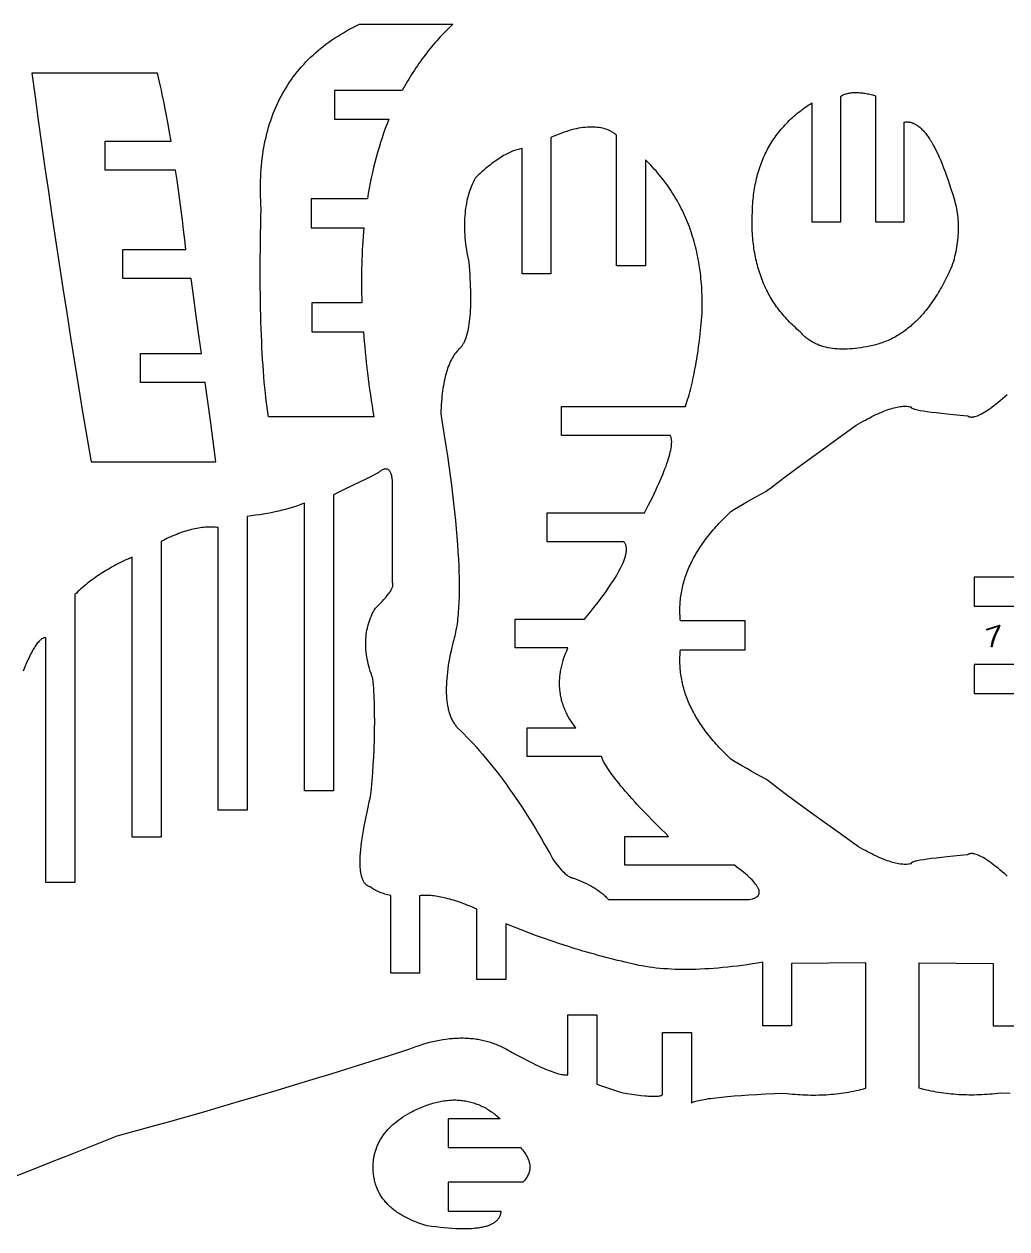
# Model space of a CAD drawing. Extents: x 0.3 to 47.7, y 0.3 to 6.
# Drawn here: x 14.65 to 18.94, y 0.29 to 5.54 of the extents above; entities that cross this region are included whole.
import ezdxf

# ---------------------------------------------------------------- set-up
doc = ezdxf.new("R2010")
doc.units = 0
doc.header["$MEASUREMENT"] = 0
doc.layers.get('0').update_dxf_attribs({"linetype": 'CONTINUOUS'})
doc.layers.add('NUMBERS', color=1, linetype='CONTINUOUS')

msp = doc.modelspace()

# ---------------------------------------------------------------- linework, layer by layer
for points in [[(16.3005, 5.255), (16.0044, 5.255), (16.0044, 5.1291), (16.2418, 5.1291), (16.2341, 5.1093), (16.2267, 5.0893), (16.2194, 5.069), (16.2125, 5.0483), (16.2057, 5.0274), (16.1992, 5.0062), (16.193, 4.9848), (16.187, 4.9631), (16.1812, 4.9411), (16.1757, 4.919), (16.1705, 4.8966), (16.1656, 4.874), (16.1609, 4.8513), (16.1566, 4.8284), (16.1525, 4.8053), (16.1487, 4.7821), (15.9035, 4.7821), (15.9035, 4.6561), (16.133, 4.6561), (16.1314, 4.637), (16.1299, 4.6177), (16.1285, 4.598), (16.1273, 4.5782), (16.1262, 4.5581), (16.1253, 4.5378), (16.1245, 4.5174), (16.1239, 4.4968), (16.1234, 4.476), (16.1231, 4.4552), (16.1229, 4.4342), (16.1229, 4.4132), (16.1231, 4.392), (16.1234, 4.3709), (16.1238, 4.3497), (16.1245, 4.3285), (15.9065, 4.3285), (15.9065, 4.2025), (16.1313, 4.2025), (16.133, 4.1805), (16.1348, 4.1583), (16.1368, 4.1359), (16.139, 4.1133), (16.1413, 4.0905), (16.1438, 4.0675), (16.1464, 4.0444), (16.1492, 4.0211), (16.1521, 3.9977), (16.1551, 3.9741), (16.1584, 3.9505), (16.1617, 3.9267), (16.1652, 3.9028), (16.1689, 3.8789), (16.1727, 3.8549), (16.1766, 3.8308), (15.7165, 3.8308), (15.7136, 3.8508), (15.7109, 3.8713), (15.7082, 3.8924), (15.7057, 3.914), (15.7033, 3.9362), (15.7011, 3.9589), (15.6989, 3.9821), (15.6969, 4.0059), (15.695, 4.0302), (15.6932, 4.0551), (15.6916, 4.0805), (15.69, 4.1064), (15.6886, 4.1329), (15.6873, 4.1599), (15.6862, 4.1875), (15.6851, 4.2156), (15.6842, 4.2442), (15.6834, 4.2734), (15.6827, 4.3031), (15.6822, 4.3334), (15.6818, 4.3642), (15.6814, 4.3955), (15.6813, 4.4274), (15.6812, 4.4598), (15.6813, 4.4927), (15.6814, 4.5262), (15.6818, 4.5603), (15.6822, 4.5948), (15.6827, 4.63), (15.6834, 4.6656), (15.6842, 4.7018), (15.6851, 4.7385), (15.684, 4.7566), (15.6831, 4.7744), (15.6825, 4.7921), (15.6821, 4.8097), (15.682, 4.827), (15.6821, 4.8442), (15.6824, 4.8612), (15.6831, 4.878), (15.6839, 4.8947), (15.685, 4.9112), (15.6864, 4.9275), (15.688, 4.9436), (15.6898, 4.9596), (15.6919, 4.9754), (15.6943, 4.991), (15.6969, 5.0065), (15.6997, 5.0217), (15.7028, 5.0368), (15.7062, 5.0518), (15.7098, 5.0665), (15.7136, 5.0811), (15.7177, 5.0955), (15.722, 5.1097), (15.7266, 5.1238), (15.7315, 5.1377), (15.7365, 5.1514), (15.7419, 5.165), (15.7475, 5.1783), (15.7533, 5.1915), (15.7594, 5.2046), (15.7657, 5.2174), (15.7723, 5.2301), (15.7791, 5.2426), (15.7862, 5.2549), (15.7935, 5.2671), (15.8011, 5.2791), (15.8089, 5.2909), (15.8169, 5.3026), (15.8253, 5.314), (15.8338, 5.3253), (15.8426, 5.3364), (15.8517, 5.3474), (15.861, 5.3582), (15.8706, 5.3688), (15.8804, 5.3792), (15.8904, 5.3895), (15.9007, 5.3996), (15.9113, 5.4095), (15.9221, 5.4192), (15.9331, 5.4288), (15.9444, 5.4382), (15.956, 5.4474), (15.9678, 5.4565), (15.9798, 5.4653), (15.9921, 5.474), (16.0046, 5.4826), (16.0174, 5.4909), (16.0305, 5.4991), (16.0437, 5.5071), (16.0573, 5.515), (16.0711, 5.5226), (16.0851, 5.5301), (16.0994, 5.5374), (16.1139, 5.5446), (16.5217, 5.5446), (16.5136, 5.5369), (16.5055, 5.529), (16.4975, 5.5211), (16.4895, 5.513), (16.4816, 5.5049), (16.4738, 5.4966), (16.4661, 5.4883), (16.4585, 5.4799), (16.4509, 5.4714), (16.4434, 5.4628), (16.436, 5.4541), (16.4287, 5.4453), (16.4214, 5.4364), (16.4142, 5.4275), (16.4072, 5.4185), (16.4002, 5.4094), (16.3932, 5.4002), (16.3864, 5.391), (16.3797, 5.3817), (16.373, 5.3723), (16.3665, 5.3628), (16.36, 5.3533), (16.3536, 5.3437), (16.3473, 5.3341), (16.3411, 5.3244), (16.335, 5.3146), (16.329, 5.3048), (16.3231, 5.295), (16.3173, 5.2851), (16.3116, 5.2751), (16.306, 5.2651)], [(14.6853, 5.3301), (14.699, 5.2278), (14.713, 5.125), (14.7273, 5.0218), (14.7419, 4.918), (14.7569, 4.8137), (14.7722, 4.709), (14.7878, 4.6037), (14.8038, 4.4979), (14.8201, 4.3917), (14.8367, 4.2849), (14.8536, 4.1777), (14.8709, 4.0699), (14.8885, 3.9617), (14.9064, 3.8529), (14.9247, 3.7437), (14.9432, 3.634), (15.487, 3.634), (15.4635, 3.8142), (15.4414, 3.9809), (15.1581, 3.9809), (15.1581, 4.1069), (15.4246, 4.1069), (15.4124, 4.1973), (15.4008, 4.2817), (15.3899, 4.3606), (15.3796, 4.4345), (15.0812, 4.4345), (15.0812, 4.5605), (15.3568, 4.5605), (15.3519, 4.6039), (15.3468, 4.6471), (15.3416, 4.6901), (15.3362, 4.7331), (15.3306, 4.7763), (15.3247, 4.8196), (15.3185, 4.8633), (15.3121, 4.9074), (15.0039, 4.9075), (15.0039, 5.0335), (15.2922, 5.0332), (15.2857, 5.0712), (15.279, 5.1086), (15.2722, 5.1456), (15.2651, 5.1823), (15.2614, 5.2007), (15.2576, 5.219), (15.2538, 5.2373), (15.2498, 5.2557), (15.2457, 5.2742), (15.2414, 5.2927), (15.2371, 5.3113), (15.2326, 5.3301)], [(18.3646, 5.2321), (18.3646, 4.6816), (18.4907, 4.6816), (18.4907, 5.1167), (18.4941, 5.1172), (18.4975, 5.1175), (18.5009, 5.1177), (18.5043, 5.1177), (18.5077, 5.1175), (18.511, 5.1172), (18.5144, 5.1167), (18.5178, 5.116), (18.5212, 5.1152), (18.5245, 5.1141), (18.5279, 5.113), (18.5312, 5.1116), (18.5346, 5.1101), (18.5379, 5.1084), (18.5413, 5.1065), (18.5446, 5.1044), (18.5479, 5.1022), (18.5513, 5.0998), (18.5546, 5.0973), (18.5579, 5.0945), (18.5613, 5.0916), (18.5646, 5.0886), (18.5679, 5.0853), (18.5712, 5.0819), (18.5745, 5.0783), (18.5778, 5.0746), (18.5811, 5.0707), (18.5844, 5.0666), (18.5877, 5.0623), (18.591, 5.0579), (18.5943, 5.0533), (18.5975, 5.0485), (18.6008, 5.0435), (18.6041, 5.0384), (18.6074, 5.0331), (18.6106, 5.0277), (18.6171, 5.0162), (18.6236, 5.0041), (18.6301, 4.9913), (18.6366, 4.9778), (18.6431, 4.9637), (18.6495, 4.9488), (18.6559, 4.9333), (18.6623, 4.9171), (18.6687, 4.9002), (18.6751, 4.8826), (18.6815, 4.8643), (18.6878, 4.8454), (18.6942, 4.8258), (18.7005, 4.8055), (18.7037, 4.7962), (18.7066, 4.7868), (18.7094, 4.7774), (18.7119, 4.768), (18.7143, 4.7586), (18.7164, 4.7491), (18.7183, 4.7395), (18.72, 4.7299), (18.7215, 4.7203), (18.7228, 4.7107), (18.7239, 4.701), (18.7248, 4.6912), (18.7254, 4.6814), (18.7259, 4.6716), (18.7261, 4.6618), (18.7261, 4.6519), (18.726, 4.6419), (18.7256, 4.6319), (18.725, 4.6219), (18.7242, 4.6119), (18.7232, 4.6018), (18.722, 4.5916), (18.7205, 4.5814), (18.7189, 4.5712), (18.717, 4.561), (18.715, 4.5507), (18.7127, 4.5403), (18.7102, 4.5299), (18.7076, 4.5195), (18.7047, 4.5091), (18.7016, 4.4986), (18.6983, 4.488), (18.694, 4.4785), (18.6898, 4.4691), (18.6855, 4.4598), (18.6811, 4.4507), (18.6767, 4.4417), (18.6723, 4.4328), (18.6678, 4.4241), (18.6633, 4.4155), (18.6587, 4.407), (18.6541, 4.3986), (18.6494, 4.3904), (18.6447, 4.3823), (18.64, 4.3743), (18.6352, 4.3665), (18.6304, 4.3588), (18.6255, 4.3512), (18.6206, 4.3438), (18.6156, 4.3364), (18.6106, 4.3292), (18.6055, 4.3222), (18.6004, 4.3152), (18.5953, 4.3084), (18.5901, 4.3018), (18.5848, 4.2952), (18.5796, 4.2888), (18.5742, 4.2825), (18.5689, 4.2764), (18.5635, 4.2703), (18.558, 4.2644), (18.5525, 4.2587), (18.547, 4.253), (18.5414, 4.2475), (18.5357, 4.2421), (18.5301, 4.2369), (18.5243, 4.2317), (18.5186, 4.2268), (18.5128, 4.2219), (18.5069, 4.2172), (18.501, 4.2125), (18.4951, 4.2081), (18.4891, 4.2037), (18.483, 4.1995), (18.477, 4.1954), (18.4709, 4.1915), (18.4647, 4.1876), (18.4585, 4.1839), (18.4522, 4.1804), (18.4459, 4.1769), (18.4396, 4.1736), (18.4332, 4.1704), (18.4268, 4.1674), (18.4203, 4.1644), (18.4138, 4.1616), (18.4072, 4.159), (18.4006, 4.1564), (18.394, 4.154), (18.3873, 4.1518), (18.3805, 4.1496), (18.3737, 4.1476), (18.3669, 4.1457), (18.36, 4.1439), (18.3531, 4.1423), (18.3462, 4.1408), (18.3392, 4.1394), (18.3261, 4.1368), (18.3133, 4.1344), (18.3007, 4.1323), (18.2883, 4.1305), (18.2761, 4.129), (18.2642, 4.1278), (18.2526, 4.127), (18.2411, 4.1264), (18.2299, 4.1261), (18.2189, 4.1261), (18.2082, 4.1264), (18.1976, 4.127), (18.1874, 4.1279), (18.1773, 4.1291), (18.1675, 4.1307), (18.1579, 4.1325), (18.1485, 4.1346), (18.1394, 4.137), (18.1305, 4.1397), (18.1218, 4.1427), (18.1176, 4.1443), (18.1134, 4.146), (18.1092, 4.1478), (18.1052, 4.1496), (18.1012, 4.1515), (18.0972, 4.1535), (18.0933, 4.1556), (18.0895, 4.1577), (18.0857, 4.16), (18.0819, 4.1622), (18.0783, 4.1646), (18.0747, 4.1671), (18.0711, 4.1696), (18.0676, 4.1722), (18.0642, 4.1748), (18.0608, 4.1776), (18.0575, 4.1804), (18.0542, 4.1833), (18.051, 4.1862), (18.0479, 4.1893), (18.0448, 4.1924), (18.0417, 4.1956), (18.0388, 4.1988), (18.0358, 4.2022), (18.0289, 4.208), (18.0221, 4.214), (18.0154, 4.22), (18.0088, 4.2261), (18.0024, 4.2322), (17.996, 4.2384), (17.9898, 4.2447), (17.9837, 4.2511), (17.9777, 4.2575), (17.9718, 4.264), (17.966, 4.2706), (17.9604, 4.2773), (17.9548, 4.284), (17.9494, 4.2908), (17.9441, 4.2976), (17.9389, 4.3046), (17.9339, 4.3116), (17.9289, 4.3187), (17.9241, 4.3258), (17.9194, 4.333), (17.9148, 4.3403), (17.9103, 4.3477), (17.906, 4.3551), (17.9017, 4.3626), (17.8976, 4.3702), (17.8936, 4.3779), (17.8897, 4.3856), (17.8859, 4.3934), (17.8823, 4.4013), (17.8787, 4.4092), (17.8753, 4.4172), (17.872, 4.4253), (17.8688, 4.4334), (17.8657, 4.4416), (17.8628, 4.4499), (17.8599, 4.4583), (17.8572, 4.4667), (17.8546, 4.4753), (17.8521, 4.4838), (17.8497, 4.4925), (17.8475, 4.5012), (17.8453, 4.51), (17.8433, 4.5189), (17.8414, 4.5278), (17.8396, 4.5368), (17.838, 4.5459), (17.8364, 4.555), (17.835, 4.5643), (17.8337, 4.5736), (17.8325, 4.5829), (17.8314, 4.5924), (17.8304, 4.6019), (17.8296, 4.6115), (17.8288, 4.6211), (17.8282, 4.6308), (17.8277, 4.6406), (17.8273, 4.6505), (17.8271, 4.6604), (17.8269, 4.6704), (17.8269, 4.6805), (17.827, 4.6907), (17.8272, 4.7009), (17.8275, 4.7112), (17.8279, 4.7216), (17.8282, 4.7315), (17.8285, 4.7414), (17.829, 4.7512), (17.8297, 4.7609), (17.8304, 4.7706), (17.8313, 4.7801), (17.8322, 4.7896), (17.8333, 4.799), (17.8346, 4.8084), (17.8359, 4.8176), (17.8374, 4.8268), (17.839, 4.8359), (17.8407, 4.8449), (17.8425, 4.8538), (17.8444, 4.8627), (17.8465, 4.8715), (17.8487, 4.8802), (17.851, 4.8888), (17.8534, 4.8973), (17.856, 4.9058), (17.8586, 4.9142), (17.8614, 4.9225), (17.8644, 4.9307), (17.8674, 4.9389), (17.8705, 4.947), (17.8738, 4.955), (17.8772, 4.9629), (17.8807, 4.9707), (17.8843, 4.9785), (17.8881, 4.9862), (17.892, 4.9938), (17.896, 5.0013), (17.9001, 5.0087), (17.9043, 5.0161), (17.9087, 5.0234), (17.9132, 5.0306), (17.9178, 5.0377), (17.9225, 5.0448), (17.9273, 5.0518), (17.9323, 5.0587), (17.9374, 5.0655), (17.9426, 5.0722), (17.9479, 5.0789), (17.9533, 5.0855), (17.9589, 5.092), (17.9646, 5.0984), (17.9704, 5.1047), (17.9763, 5.111), (17.9824, 5.1172), (17.9885, 5.1233), (17.9948, 5.1293), (18.0012, 5.1353), (18.0078, 5.1412), (18.0144, 5.147), (18.0212, 5.1527), (18.0281, 5.1583), (18.0351, 5.1639), (18.0422, 5.1694), (18.0495, 5.1748), (18.0569, 5.1801), (18.0643, 5.1853), (18.072, 5.1905), (18.0797, 5.1956), (18.0876, 5.2006), (18.0876, 4.6816), (18.2137, 4.6816), (18.2137, 5.2303), (18.217, 5.2322), (18.2205, 5.2339), (18.2241, 5.2355), (18.2277, 5.237), (18.2315, 5.2384), (18.2353, 5.2397), (18.2392, 5.2409), (18.2432, 5.2419), (18.2472, 5.2428), (18.2514, 5.2436), (18.2557, 5.2443), (18.26, 5.2449), (18.2644, 5.2454), (18.2689, 5.2457), (18.2735, 5.2459), (18.2782, 5.246), (18.2829, 5.246), (18.2878, 5.2459), (18.2927, 5.2457), (18.2977, 5.2453), (18.3028, 5.2449), (18.308, 5.2443), (18.3133, 5.2436), (18.3187, 5.2428), (18.3241, 5.2418), (18.3296, 5.2408), (18.3353, 5.2396), (18.341, 5.2383), (18.3468, 5.2369), (18.3526, 5.2354)], [(17.2003, 1.7245), (17.8146, 1.7245), (17.8213, 1.7259), (17.8275, 1.7274), (17.8304, 1.7283), (17.8331, 1.7292), (17.8357, 1.7302), (17.8382, 1.7312), (17.8405, 1.7323), (17.8427, 1.7334), (17.8447, 1.7346), (17.8466, 1.7358), (17.8483, 1.7371), (17.8499, 1.7385), (17.8514, 1.7399), (17.8527, 1.7413), (17.8539, 1.7428), (17.855, 1.7444), (17.8559, 1.746), (17.8566, 1.7477), (17.8572, 1.7494), (17.8577, 1.7512), (17.8581, 1.753), (17.8582, 1.7549), (17.8583, 1.7568), (17.8582, 1.7588), (17.858, 1.7609), (17.8576, 1.763), (17.8571, 1.7651), (17.8564, 1.7673), (17.8556, 1.7696), (17.8547, 1.7719), (17.8536, 1.7743), (17.8524, 1.7767), (17.851, 1.7792), (17.8495, 1.7817), (17.8461, 1.7869), (17.8421, 1.7924), (17.8375, 1.798), (17.8324, 1.8039), (17.8267, 1.81), (17.8205, 1.8163), (17.8136, 1.8228), (17.8062, 1.8295), (17.7983, 1.8365), (17.7897, 1.8436), (17.7807, 1.851), (17.771, 1.8586), (17.7608, 1.8664), (17.75, 1.8744), (17.2714, 1.8744), (17.2714, 2.0004), (17.4624, 2.0004), (17.4469, 2.0154), (17.4318, 2.0302), (17.4171, 2.0448), (17.4029, 2.059), (17.389, 2.073), (17.3756, 2.0867), (17.3626, 2.1002), (17.3499, 2.1134), (17.3377, 2.1263), (17.3259, 2.1389), (17.3145, 2.1513), (17.3035, 2.1634), (17.2929, 2.1752), (17.2828, 2.1868), (17.273, 2.198), (17.2637, 2.209), (17.2547, 2.2198), (17.2462, 2.2303), (17.238, 2.2405), (17.2303, 2.2504), (17.223, 2.2601), (17.2161, 2.2694), (17.2096, 2.2786), (17.2035, 2.2874), (17.1978, 2.296), (17.1926, 2.3043), (17.1877, 2.3123), (17.1832, 2.3201), (17.1792, 2.3276), (17.1756, 2.3348), (17.1723, 2.3418), (17.1695, 2.3485), (16.8461, 2.3485), (16.8461, 2.4744), (17.058, 2.4744), (17.0542, 2.4792), (17.0505, 2.484), (17.047, 2.4889), (17.0435, 2.4937), (17.0402, 2.4986), (17.0369, 2.5034), (17.0338, 2.5084), (17.0307, 2.5133), (17.0278, 2.5182), (17.0249, 2.5232), (17.0222, 2.5282), (17.0196, 2.5332), (17.017, 2.5382), (17.0146, 2.5433), (17.0123, 2.5484), (17.01, 2.5535), (17.0079, 2.5586), (17.0059, 2.5637), (17.004, 2.5689), (17.0021, 2.574), (17.0004, 2.5792), (16.9988, 2.5845), (16.9973, 2.5897), (16.9959, 2.595), (16.9946, 2.6002), (16.9933, 2.6055), (16.9922, 2.6109), (16.9912, 2.6162), (16.9903, 2.6216), (16.9895, 2.627), (16.9888, 2.6324), (16.9882, 2.6378), (16.9877, 2.6433), (16.9874, 2.6487), (16.9871, 2.6542), (16.9869, 2.6597), (16.9868, 2.6653), (16.9868, 2.6708), (16.9869, 2.6764), (16.9872, 2.682), (16.9875, 2.6876), (16.9879, 2.6932), (16.9884, 2.6989), (16.9891, 2.7046), (16.9898, 2.7103), (16.9906, 2.716), (16.9916, 2.7217), (16.9926, 2.7275), (16.9937, 2.7333), (16.995, 2.7391), (16.9963, 2.7449), (16.9978, 2.7508), (16.9993, 2.7566), (17.001, 2.7625), (17.0027, 2.7684), (17.0046, 2.7744), (17.0086, 2.7863), (17.013, 2.7983), (17.0179, 2.8104), (17.0231, 2.8226), (16.7938, 2.8226), (16.7938, 2.9485), (17.0963, 2.9485), (17.1103, 2.9656), (17.1237, 2.9822), (17.1366, 2.9985), (17.1489, 3.0143), (17.1607, 3.0297), (17.1719, 3.0446), (17.1825, 3.0592), (17.1926, 3.0733), (17.2021, 3.087), (17.2111, 3.1003), (17.2195, 3.1131), (17.2274, 3.1256), (17.2347, 3.1376), (17.2414, 3.1492), (17.2476, 3.1604), (17.2532, 3.1711), (17.2583, 3.1815), (17.2628, 3.1914), (17.2667, 3.2009), (17.2685, 3.2055), (17.2701, 3.21), (17.2716, 3.2144), (17.2729, 3.2186), (17.2741, 3.2228), (17.2752, 3.2269), (17.2761, 3.2308), (17.2769, 3.2347), (17.2775, 3.2385), (17.278, 3.2421), (17.2784, 3.2456), (17.2786, 3.2491), (17.2787, 3.2524), (17.2787, 3.2556), (17.2785, 3.2588), (17.2781, 3.2618), (17.2777, 3.2647), (17.2771, 3.2675), (17.2763, 3.2702), (17.2754, 3.2728), (17.2744, 3.2753), (17.2732, 3.2777), (17.2719, 3.28), (17.2705, 3.2821), (17.2689, 3.2842), (17.2671, 3.2862), (16.9333, 3.2862), (16.9333, 3.4121), (17.3578, 3.4121), (17.3668, 3.4296), (17.3754, 3.4467), (17.3836, 3.4633), (17.3916, 3.4794), (17.3991, 3.4951), (17.4063, 3.5104), (17.4132, 3.5252), (17.4197, 3.5395), (17.4258, 3.5534), (17.4316, 3.5669), (17.437, 3.5799), (17.4421, 3.5925), (17.4468, 3.6046), (17.4512, 3.6162), (17.4552, 3.6275), (17.4589, 3.6382), (17.4622, 3.6486), (17.4652, 3.6585), (17.4678, 3.6679), (17.47, 3.6769), (17.4719, 3.6854), (17.4734, 3.6935), (17.4746, 3.7011), (17.4754, 3.7083), (17.4759, 3.7151), (17.476, 3.7214), (17.476, 3.7244), (17.4758, 3.7272), (17.4756, 3.73), (17.4752, 3.7326), (17.4748, 3.7352), (17.4743, 3.7376), (17.4737, 3.7399), (17.473, 3.7421), (17.4722, 3.7442), (17.4714, 3.7462), (17.4704, 3.748), (17.4693, 3.7498), (16.996, 3.7498), (16.996, 3.8758), (17.536, 3.8758), (17.5393, 3.8857), (17.5425, 3.8959), (17.5457, 3.9062), (17.5488, 3.9167), (17.5519, 3.9273), (17.5548, 3.9382), (17.5577, 3.9492), (17.5606, 3.9604), (17.5634, 3.9718), (17.5661, 3.9834), (17.5687, 3.9951), (17.5713, 4.0071), (17.5738, 4.0192), (17.5762, 4.0314), (17.5786, 4.0439), (17.5809, 4.0566), (17.5832, 4.0694), (17.5853, 4.0824), (17.5874, 4.0955), (17.5895, 4.1089), (17.5915, 4.1224), (17.5934, 4.1362), (17.597, 4.1641), (17.6003, 4.1928), (17.6034, 4.2222), (17.6062, 4.2523), (17.6088, 4.2831), (17.6091, 4.2962), (17.6093, 4.3091), (17.6093, 4.322), (17.6093, 4.3348), (17.609, 4.3475), (17.6087, 4.3601), (17.6082, 4.3726), (17.6076, 4.3851), (17.6069, 4.3975), (17.606, 4.4098), (17.605, 4.422), (17.6038, 4.4341), (17.6025, 4.4462), (17.6011, 4.4581), (17.5996, 4.47), (17.5979, 4.4818), (17.5961, 4.4935), (17.5942, 4.5052), (17.5921, 4.5167), (17.5899, 4.5282), (17.5875, 4.5396), (17.5851, 4.5509), (17.5825, 4.5622), (17.5797, 4.5733), (17.5768, 4.5844), (17.5738, 4.5954), (17.5707, 4.6063), (17.5674, 4.6171), (17.564, 4.6279), (17.5605, 4.6385), (17.5568, 4.6491), (17.553, 4.6596), (17.5491, 4.67), (17.545, 4.6803), (17.5408, 4.6906), (17.5365, 4.7008), (17.532, 4.7109), (17.5274, 4.7209), (17.5227, 4.7308), (17.5178, 4.7406), (17.5128, 4.7504), (17.5077, 4.7601), (17.5024, 4.7697), (17.497, 4.7792), (17.4915, 4.7886), (17.4859, 4.798), (17.4801, 4.8073), (17.4741, 4.8165), (17.4681, 4.8256), (17.4619, 4.8346), (17.4556, 4.8435), (17.4491, 4.8524), (17.4425, 4.8612), (17.4358, 4.8699), (17.4289, 4.8785), (17.422, 4.8871), (17.4148, 4.8955), (17.4076, 4.9039), (17.4002, 4.9122), (17.3927, 4.9204), (17.385, 4.9285), (17.3772, 4.9366), (17.3693, 4.9445), (17.3613, 4.9524), (17.3613, 4.4896), (17.2353, 4.4896), (17.2353, 5.0605), (17.2323, 5.0628), (17.2294, 5.065), (17.2263, 5.0672), (17.2233, 5.0692), (17.2201, 5.0712), (17.217, 5.0731), (17.2137, 5.075), (17.2104, 5.0767), (17.2071, 5.0784), (17.2038, 5.08), (17.2003, 5.0815), (17.1969, 5.0829), (17.1898, 5.0856), (17.1825, 5.0879), (17.175, 5.09), (17.1674, 5.0917), (17.1595, 5.0931), (17.1514, 5.0941), (17.1432, 5.0949), (17.1347, 5.0954), (17.1261, 5.0955), (17.1172, 5.0953), (17.1082, 5.0949), (17.099, 5.0941), (17.0895, 5.0929), (17.0799, 5.0915), (17.0701, 5.0898), (17.0601, 5.0877), (17.0499, 5.0854), (17.0395, 5.0827), (17.0289, 5.0797), (17.0181, 5.0764), (17.0071, 5.0728), (16.9959, 5.0689), (16.9846, 5.0646), (16.973, 5.0601), (16.9612, 5.0552), (16.9493, 5.05), (16.9493, 4.4546), (16.8233, 4.4546), (16.8233, 5.0012), (16.818, 5.0004), (16.8127, 4.9993), (16.8072, 4.998), (16.8018, 4.9965), (16.7962, 4.9949), (16.7906, 4.993), (16.7849, 4.9909), (16.7791, 4.9886), (16.7732, 4.9861), (16.7673, 4.9834), (16.7613, 4.9805), (16.7552, 4.9774), (16.7491, 4.974), (16.7429, 4.9705), (16.7366, 4.9668), (16.7303, 4.9629), (16.7238, 4.9587), (16.7173, 4.9544), (16.7107, 4.9499), (16.7041, 4.9451), (16.6974, 4.9402), (16.6906, 4.935), (16.6837, 4.9297), (16.6768, 4.9241), (16.6698, 4.9183), (16.6627, 4.9124), (16.6555, 4.9062), (16.6483, 4.8998), (16.641, 4.8932), (16.6336, 4.8864), (16.6262, 4.8794), (16.6187, 4.8722), (16.614, 4.8631), (16.6096, 4.8539), (16.6054, 4.8444), (16.6015, 4.8349), (16.5978, 4.8252), (16.5943, 4.8153), (16.5911, 4.8053), (16.5882, 4.7951), (16.5855, 4.7848), (16.583, 4.7743), (16.5808, 4.7637), (16.5788, 4.753), (16.5771, 4.742), (16.5756, 4.731), (16.5744, 4.7198), (16.5734, 4.7084), (16.5726, 4.6969), (16.5721, 4.6852), (16.5719, 4.6734), (16.5718, 4.6615), (16.5721, 4.6493), (16.5725, 4.6371), (16.5733, 4.6247), (16.5742, 4.6121), (16.5754, 4.5994), (16.5769, 4.5865), (16.5786, 4.5735), (16.5806, 4.5604), (16.5827, 4.5471), (16.5852, 4.5336), (16.5879, 4.52), (16.5908, 4.5062), (16.5923, 4.4873), (16.5937, 4.4688), (16.5949, 4.4508), (16.5959, 4.4332), (16.5968, 4.4162), (16.5974, 4.3995), (16.5979, 4.3834), (16.5982, 4.3677), (16.5983, 4.3524), (16.5983, 4.3377), (16.5981, 4.3233), (16.5977, 4.3095), (16.5971, 4.2961), (16.5963, 4.2832), (16.5954, 4.2707), (16.5943, 4.2587), (16.593, 4.2472), (16.5915, 4.2361), (16.5899, 4.2255), (16.5881, 4.2154), (16.5861, 4.2057), (16.5839, 4.1965), (16.5816, 4.1877), (16.579, 4.1794), (16.5763, 4.1716), (16.5734, 4.1642), (16.5704, 4.1573), (16.5688, 4.154), (16.5671, 4.1509), (16.5655, 4.1478), (16.5637, 4.1449), (16.562, 4.1421), (16.5601, 4.1394), (16.5583, 4.1368), (16.5564, 4.1343), (16.5544, 4.132), (16.5524, 4.1298), (16.5477, 4.1255), (16.5431, 4.1209), (16.5387, 4.116), (16.5344, 4.1108), (16.5302, 4.1053), (16.5261, 4.0995), (16.5222, 4.0934), (16.5185, 4.0871), (16.5148, 4.0804), (16.5113, 4.0734), (16.508, 4.0661), (16.5047, 4.0585), (16.5016, 4.0506), (16.4987, 4.0424), (16.4959, 4.034), (16.4932, 4.0252), (16.4906, 4.0161), (16.4882, 4.0067), (16.4859, 3.997), (16.4838, 3.9871), (16.4818, 3.9768), (16.4799, 3.9662), (16.4782, 3.9553), (16.4766, 3.9441), (16.4752, 3.9327), (16.4738, 3.9209), (16.4727, 3.9088), (16.4716, 3.8964), (16.4707, 3.8837), (16.4699, 3.8708), (16.4693, 3.8575), (16.4688, 3.8439), (16.4765, 3.7964), (16.4839, 3.7499), (16.4909, 3.7045), (16.4974, 3.6601), (16.5036, 3.6168), (16.5094, 3.5745), (16.5148, 3.5333), (16.5198, 3.4931), (16.5244, 3.454), (16.5286, 3.4159), (16.5324, 3.3789), (16.5358, 3.3429), (16.5388, 3.308), (16.5414, 3.2741), (16.5436, 3.2413), (16.5455, 3.2095), (16.5469, 3.1787), (16.5479, 3.149), (16.5483, 3.1346), (16.5486, 3.1204), (16.5488, 3.1065), (16.5488, 3.0928), (16.5488, 3.0794), (16.5487, 3.0663), (16.5485, 3.0534), (16.5482, 3.0408), (16.5477, 3.0284), (16.5472, 3.0163), (16.5466, 3.0045), (16.5459, 2.9929), (16.5451, 2.9816), (16.5442, 2.9706), (16.5432, 2.9598), (16.5421, 2.9493), (16.5409, 2.939), (16.5396, 2.929), (16.5381, 2.9193), (16.5366, 2.9098), (16.535, 2.9006), (16.5333, 2.8917), (16.5315, 2.883), (16.5296, 2.8745), (16.5276, 2.8664), (16.5256, 2.8585), (16.5234, 2.8508), (16.5211, 2.8435), (16.5171, 2.8264), (16.5134, 2.8098), (16.51, 2.7934), (16.5069, 2.7775), (16.5041, 2.7618), (16.5016, 2.7466), (16.4994, 2.7317), (16.4975, 2.7171), (16.4959, 2.7029), (16.4946, 2.6891), (16.4937, 2.6756), (16.493, 2.6624), (16.4926, 2.6496), (16.4925, 2.6372), (16.4927, 2.6251), (16.4932, 2.6134), (16.494, 2.602), (16.4951, 2.591), (16.4965, 2.5804), (16.4982, 2.5701), (16.4991, 2.565), (16.5002, 2.5601), (16.5013, 2.5553), (16.5025, 2.5505), (16.5038, 2.5458), (16.5051, 2.5413), (16.5065, 2.5368), (16.508, 2.5324), (16.5096, 2.528), (16.5112, 2.5238), (16.5129, 2.5197), (16.5147, 2.5156), (16.5166, 2.5117), (16.5185, 2.5078), (16.5205, 2.504), (16.5226, 2.5003), (16.5248, 2.4967), (16.527, 2.4932), (16.5293, 2.4898), (16.5317, 2.4864), (16.5341, 2.4832), (16.5367, 2.48), (16.5393, 2.477), (16.542, 2.474), (16.5556, 2.4608), (16.5691, 2.4473), (16.5826, 2.4335), (16.5961, 2.4194), (16.6095, 2.405), (16.6229, 2.3903), (16.6362, 2.3752), (16.6495, 2.3599), (16.6628, 2.3443), (16.676, 2.3284), (16.6892, 2.3122), (16.7024, 2.2956), (16.7155, 2.2788), (16.7286, 2.2617), (16.7416, 2.2442), (16.7547, 2.2265), (16.7676, 2.2084), (16.7806, 2.1901), (16.7935, 2.1714), (16.8063, 2.1525), (16.8191, 2.1332), (16.8319, 2.1136), (16.8447, 2.0938), (16.8574, 2.0736), (16.87, 2.0531), (16.8827, 2.0323), (16.8953, 2.0113), (16.9078, 1.9899), (16.9203, 1.9682), (16.9328, 1.9462), (16.9453, 1.9239), (16.9577, 1.9013), (16.964, 1.8923), (16.9703, 1.8838), (16.9764, 1.8758), (16.9823, 1.8683), (16.9881, 1.8613), (16.9938, 1.8549), (16.9994, 1.849), (17.0048, 1.8436), (17.0101, 1.8387), (17.0152, 1.8344), (17.0202, 1.8305), (17.0251, 1.8272), (17.0275, 1.8257), (17.0298, 1.8244), (17.0321, 1.8232), (17.0344, 1.8221), (17.0367, 1.8212), (17.0389, 1.8204), (17.041, 1.8197), (17.0432, 1.8191), (17.0563, 1.8145), (17.0689, 1.8096), (17.0811, 1.8046), (17.0929, 1.7995), (17.1043, 1.7941), (17.1152, 1.7887), (17.1256, 1.783), (17.1307, 1.7801), (17.1357, 1.7772), (17.1405, 1.7742), (17.1453, 1.7712), (17.1499, 1.7681), (17.1544, 1.765), (17.1589, 1.7619), (17.1632, 1.7587), (17.1674, 1.7554), (17.1715, 1.7522), (17.1754, 1.7489), (17.1793, 1.7455), (17.1831, 1.7421), (17.1867, 1.7387), (17.1903, 1.7352), (17.1937, 1.7317), (17.197, 1.7281)], [(16.7312, 0.3653), (16.7309, 0.3619), (16.7304, 0.3585), (16.7298, 0.3553), (16.7291, 0.3521), (16.7282, 0.349), (16.7272, 0.346), (16.726, 0.343), (16.7246, 0.3401), (16.7231, 0.3373), (16.7215, 0.3346), (16.7197, 0.332), (16.7177, 0.3294), (16.7156, 0.3269), (16.7134, 0.3245), (16.711, 0.3222), (16.7085, 0.3199), (16.7058, 0.3177), (16.7029, 0.3156), (16.6999, 0.3136), (16.6968, 0.3116), (16.6935, 0.3097), (16.69, 0.3079), (16.6864, 0.3062), (16.6827, 0.3045), (16.6788, 0.303), (16.6747, 0.3015), (16.6705, 0.3), (16.6662, 0.2987), (16.6617, 0.2974), (16.657, 0.2962), (16.6522, 0.2951), (16.6473, 0.2941), (16.6422, 0.2931), (16.6369, 0.2922), (16.6315, 0.2914), (16.626, 0.2907), (16.6203, 0.29), (16.6144, 0.2894), (16.6022, 0.2885), (16.5895, 0.2879), (16.5761, 0.2875), (16.5622, 0.2875), (16.5476, 0.2878), (16.5324, 0.2884), (16.5167, 0.2893), (16.5003, 0.2905), (16.4834, 0.292), (16.4658, 0.2938), (16.4476, 0.2959), (16.4289, 0.2983), (16.4095, 0.301), (16.3954, 0.3052), (16.3818, 0.3097), (16.3686, 0.3143), (16.3622, 0.3167), (16.3559, 0.3192), (16.3497, 0.3217), (16.3436, 0.3243), (16.3376, 0.3269), (16.3317, 0.3296), (16.3259, 0.3324), (16.3202, 0.3352), (16.3146, 0.338), (16.3092, 0.341), (16.3038, 0.3439), (16.2986, 0.347), (16.2934, 0.3501), (16.2884, 0.3532), (16.2835, 0.3564), (16.2787, 0.3596), (16.274, 0.363), (16.2694, 0.3663), (16.2649, 0.3697), (16.2605, 0.3732), (16.2562, 0.3768), (16.252, 0.3804), (16.248, 0.384), (16.244, 0.3877), (16.2402, 0.3915), (16.2364, 0.3953), (16.2328, 0.3992), (16.2292, 0.4031), (16.2258, 0.4071), (16.2225, 0.4111), (16.2193, 0.4152), (16.2162, 0.4194), (16.2132, 0.4236), (16.2103, 0.4278), (16.2076, 0.4322), (16.2049, 0.4365), (16.2024, 0.441), (16.1999, 0.4455), (16.1976, 0.45), (16.1953, 0.4546), (16.1932, 0.4593), (16.1912, 0.464), (16.1893, 0.4688), (16.1875, 0.4736), (16.1858, 0.4785), (16.1842, 0.4834), (16.1827, 0.4884), (16.1813, 0.4935), (16.18, 0.4986), (16.1789, 0.5038), (16.1778, 0.509), (16.1769, 0.5143), (16.176, 0.5196), (16.1753, 0.525), (16.1747, 0.5304), (16.1742, 0.5359), (16.1738, 0.5415), (16.1735, 0.5471), (16.1733, 0.557), (16.1735, 0.5668), (16.1741, 0.5765), (16.1745, 0.5812), (16.175, 0.586), (16.1756, 0.5907), (16.1763, 0.5954), (16.177, 0.6), (16.1779, 0.6047), (16.1788, 0.6092), (16.1799, 0.6138), (16.181, 0.6183), (16.1822, 0.6228), (16.1835, 0.6273), (16.1849, 0.6317), (16.1864, 0.6361), (16.1879, 0.6404), (16.1896, 0.6448), (16.1913, 0.6491), (16.1932, 0.6533), (16.1951, 0.6576), (16.1971, 0.6617), (16.1992, 0.6659), (16.2014, 0.67), (16.2037, 0.6741), (16.206, 0.6782), (16.2085, 0.6822), (16.211, 0.6862), (16.2137, 0.6902), (16.2164, 0.6942), (16.2192, 0.6981), (16.2251, 0.7058), (16.2313, 0.7134), (16.2379, 0.7208), (16.2449, 0.7281), (16.2522, 0.7353), (16.2599, 0.7424), (16.2679, 0.7493), (16.2763, 0.7561), (16.285, 0.7628), (16.2941, 0.7694), (16.3035, 0.7758), (16.3133, 0.7821), (16.3234, 0.7882), (16.3339, 0.7943), (16.3448, 0.8002), (16.3518, 0.8037), (16.3588, 0.807), (16.3657, 0.8103), (16.3726, 0.8134), (16.3795, 0.8164), (16.3863, 0.8192), (16.3932, 0.8219), (16.3999, 0.8245), (16.4067, 0.827), (16.4134, 0.8294), (16.4201, 0.8316), (16.4267, 0.8337), (16.4333, 0.8357), (16.4399, 0.8375), (16.4465, 0.8392), (16.453, 0.8408), (16.4595, 0.8423), (16.4659, 0.8436), (16.4723, 0.8448), (16.4787, 0.8459), (16.4851, 0.8469), (16.4914, 0.8477), (16.4977, 0.8484), (16.504, 0.849), (16.5102, 0.8494), (16.5164, 0.8498), (16.5225, 0.85), (16.5287, 0.85), (16.5348, 0.85), (16.5408, 0.8498), (16.5469, 0.8495), (16.5529, 0.849), (16.5588, 0.8485), (16.5648, 0.8478), (16.5707, 0.847), (16.5765, 0.846), (16.5824, 0.8449), (16.5882, 0.8437), (16.5939, 0.8424), (16.5997, 0.841), (16.6054, 0.8394), (16.6111, 0.8377), (16.6167, 0.8359), (16.6223, 0.8339), (16.6279, 0.8318), (16.6334, 0.8296), (16.6389, 0.8273), (16.6444, 0.8248), (16.6499, 0.8222), (16.6553, 0.8195), (16.6607, 0.8166), (16.666, 0.8137), (16.6713, 0.8106), (16.6766, 0.8073), (16.6819, 0.804), (16.6871, 0.8005), (16.6923, 0.7969), (16.6974, 0.7932), (16.7026, 0.7893), (16.7076, 0.7853), (16.7127, 0.7812), (16.7177, 0.777), (16.7227, 0.7726), (16.7277, 0.7681), (16.501, 0.7681), (16.501, 0.6421), (16.8169, 0.6421), (16.8214, 0.6369), (16.8257, 0.6318), (16.8297, 0.6267), (16.8335, 0.6216), (16.8369, 0.6165), (16.8401, 0.6115), (16.843, 0.6065), (16.8457, 0.6015), (16.8481, 0.5966), (16.8502, 0.5916), (16.852, 0.5868), (16.8536, 0.5819), (16.8548, 0.5771), (16.8559, 0.5723), (16.8566, 0.5675), (16.8571, 0.5628), (16.8572, 0.5581), (16.8572, 0.5534), (16.8568, 0.5488), (16.8562, 0.5442), (16.8553, 0.5396), (16.8541, 0.5351), (16.8527, 0.5306), (16.8509, 0.5261), (16.8489, 0.5216), (16.8467, 0.5172), (16.8441, 0.5128), (16.8413, 0.5084), (16.8382, 0.5041), (16.8349, 0.4998), (16.8312, 0.4955), (16.8273, 0.4913), (16.501, 0.4913), (16.501, 0.3653)]]:
    msp.add_lwpolyline(points, close=True)
for points in [[(18.939, 1.827), (18.9287, 1.8361), (18.9188, 1.8448), (18.9091, 1.8531), (18.8997, 1.8609), (18.8907, 1.8683), (18.8819, 1.8752), (18.8733, 1.8817), (18.8651, 1.8877), (18.8572, 1.8933), (18.8495, 1.8985), (18.8421, 1.9031), (18.835, 1.9074), (18.8282, 1.9111), (18.8217, 1.9145), (18.8155, 1.9173), (18.8096, 1.9198), (18.8039, 1.9218), (18.7985, 1.9233), (18.7959, 1.9239), (18.7934, 1.9244), (18.791, 1.9247), (18.7886, 1.925), (18.7863, 1.9252), (18.7841, 1.9252), (18.782, 1.9251), (18.7799, 1.9249), (18.7779, 1.9246), (18.776, 1.9242), (18.7741, 1.9237), (18.7723, 1.923), (18.7706, 1.9223), (18.7689, 1.9214), (18.7674, 1.9205), (18.7658, 1.9194), (18.7343, 1.9166), (18.7048, 1.9138), (18.6776, 1.9111), (18.6525, 1.9085), (18.6297, 1.9059), (18.609, 1.9034), (18.5905, 1.9009), (18.5741, 1.8985), (18.56, 1.8961), (18.548, 1.8938), (18.5428, 1.8926), (18.5382, 1.8915), (18.5341, 1.8904), (18.5305, 1.8893), (18.5276, 1.8882), (18.5251, 1.8871), (18.5232, 1.8861), (18.5218, 1.8851), (18.5214, 1.8845), (18.521, 1.884), (18.5208, 1.8835), (18.5207, 1.883), (18.5208, 1.8825), (18.521, 1.882), (18.5214, 1.8815), (18.5218, 1.881), (18.5171, 1.8799), (18.5121, 1.8791), (18.507, 1.8785), (18.5017, 1.8781), (18.4962, 1.8779), (18.4905, 1.878), (18.4847, 1.8783), (18.4787, 1.8788), (18.4725, 1.8796), (18.4661, 1.8806), (18.4596, 1.8818), (18.4529, 1.8833), (18.446, 1.885), (18.4389, 1.8869), (18.4317, 1.8891), (18.4242, 1.8915), (18.4166, 1.8941), (18.4088, 1.897), (18.4009, 1.9), (18.3927, 1.9034), (18.3844, 1.9069), (18.3759, 1.9107), (18.3673, 1.9147), (18.3584, 1.9189), (18.3494, 1.9234), (18.3402, 1.9281), (18.3308, 1.933), (18.3213, 1.9382), (18.3116, 1.9436), (18.3017, 1.9492), (18.2916, 1.9551), (18.2813, 1.9612), (18.2023, 2.018), (18.1319, 2.0688), (18.0699, 2.1138), (18.0164, 2.153), (17.9714, 2.1862), (17.9521, 2.2006), (17.9349, 2.2135), (17.9198, 2.225), (17.9069, 2.235), (17.8961, 2.2435), (17.8874, 2.2506), (17.8652, 2.2622), (17.8438, 2.2737), (17.8234, 2.2849), (17.8037, 2.2959), (17.785, 2.3067), (17.7671, 2.3172), (17.7502, 2.3276), (17.734, 2.3377), (17.7264, 2.3449), (17.7189, 2.352), (17.7116, 2.3592), (17.7044, 2.3664), (17.6973, 2.3736), (17.6903, 2.3808), (17.6835, 2.388), (17.6768, 2.3952), (17.6703, 2.4024), (17.6639, 2.4097), (17.6576, 2.4169), (17.6514, 2.4242), (17.6454, 2.4315), (17.6395, 2.4387), (17.6338, 2.446), (17.6281, 2.4533), (17.6227, 2.4606), (17.6173, 2.4679), (17.6121, 2.4753), (17.607, 2.4826), (17.602, 2.4899), (17.5972, 2.4973), (17.5925, 2.5046), (17.5879, 2.512), (17.5835, 2.5194), (17.5792, 2.5268), (17.5751, 2.5342), (17.571, 2.5416), (17.5671, 2.549), (17.5634, 2.5564), (17.5597, 2.5639), (17.5562, 2.5713), (17.5529, 2.5788), (17.5497, 2.5862), (17.5466, 2.5937), (17.5436, 2.6012), (17.5408, 2.6087), (17.5381, 2.6162), (17.5355, 2.6237), (17.533, 2.6312), (17.5307, 2.6388), (17.5286, 2.6463), (17.5265, 2.6538), (17.5246, 2.6614), (17.5229, 2.669), (17.5212, 2.6766), (17.5197, 2.6841), (17.5183, 2.6917), (17.5171, 2.6993), (17.516, 2.707), (17.515, 2.7146), (17.5142, 2.7222), (17.5135, 2.7299), (17.5129, 2.7375), (17.5124, 2.7452), (17.5121, 2.7529), (17.512, 2.7605), (17.5119, 2.7682), (17.512, 2.7759), (17.5122, 2.7836), (17.5126, 2.7914), (17.5131, 2.7991), (17.5137, 2.8068), (17.5144, 2.8146), (17.7959, 2.8146), (17.7959, 2.9406), (17.5144, 2.9406), (17.5137, 2.9483), (17.5131, 2.9561), (17.5126, 2.9638), (17.5122, 2.9715), (17.512, 2.9792), (17.5119, 2.9869), (17.512, 2.9946), (17.5121, 3.0023), (17.5124, 3.01), (17.5129, 3.0176), (17.5135, 3.0253), (17.5142, 3.0329), (17.515, 3.0406), (17.516, 3.0482), (17.5171, 3.0558), (17.5183, 3.0634), (17.5197, 3.071), (17.5212, 3.0786), (17.5229, 3.0862), (17.5246, 3.0938), (17.5265, 3.1013), (17.5286, 3.1089), (17.5307, 3.1164), (17.533, 3.1239), (17.5355, 3.1315), (17.5381, 3.139), (17.5408, 3.1465), (17.5436, 3.154), (17.5466, 3.1615), (17.5497, 3.1689), (17.5529, 3.1764), (17.5562, 3.1839), (17.5597, 3.1913), (17.5634, 3.1987), (17.5671, 3.2062), (17.571, 3.2136), (17.5751, 3.221), (17.5792, 3.2284), (17.5835, 3.2358), (17.5879, 3.2432), (17.5925, 3.2505), (17.5972, 3.2579), (17.602, 3.2652), (17.607, 3.2726), (17.6121, 3.2799), (17.6173, 3.2872), (17.6227, 3.2946), (17.6281, 3.3019), (17.6338, 3.3092), (17.6395, 3.3164), (17.6454, 3.3237), (17.6514, 3.331), (17.6576, 3.3382), (17.6639, 3.3455), (17.6703, 3.3527), (17.6768, 3.36), (17.6835, 3.3672), (17.6903, 3.3744), (17.6973, 3.3816), (17.7044, 3.3888), (17.7116, 3.396), (17.7189, 3.4031), (17.7264, 3.4103), (17.734, 3.4174), (17.7502, 3.4276), (17.7671, 3.4379), (17.785, 3.4485), (17.8037, 3.4593), (17.8234, 3.4703), (17.8438, 3.4815), (17.8652, 3.4929), (17.8874, 3.5046), (17.8961, 3.5117), (17.9069, 3.5202), (17.9198, 3.5302), (17.9349, 3.5416), (17.9521, 3.5546), (17.9714, 3.569), (18.0164, 3.6022), (18.0699, 3.6413), (18.1319, 3.6863), (18.2023, 3.7372), (18.2813, 3.794), (18.2916, 3.8001), (18.3017, 3.8059), (18.3116, 3.8116), (18.3213, 3.817), (18.3308, 3.8221), (18.3402, 3.8271), (18.3494, 3.8318), (18.3584, 3.8362), (18.3673, 3.8405), (18.3759, 3.8445), (18.3844, 3.8483), (18.3927, 3.8518), (18.4009, 3.8551), (18.4088, 3.8582), (18.4166, 3.8611), (18.4242, 3.8637), (18.4317, 3.8661), (18.4389, 3.8682), (18.446, 3.8702), (18.4529, 3.8719), (18.4596, 3.8733), (18.4661, 3.8746), (18.4725, 3.8756), (18.4787, 3.8763), (18.4847, 3.8769), (18.4905, 3.8772), (18.4962, 3.8773), (18.5017, 3.8771), (18.507, 3.8767), (18.5121, 3.8761), (18.5171, 3.8752), (18.5218, 3.8742), (18.5214, 3.8737), (18.521, 3.8732), (18.5208, 3.8727), (18.5207, 3.8722), (18.5208, 3.8717), (18.521, 3.8711), (18.5214, 3.8706), (18.5218, 3.8701), (18.5232, 3.8691), (18.5251, 3.868), (18.5276, 3.867), (18.5305, 3.8659), (18.5341, 3.8648), (18.5382, 3.8637), (18.5428, 3.8625), (18.548, 3.8614), (18.56, 3.8591), (18.5741, 3.8567), (18.5905, 3.8543), (18.609, 3.8518), (18.6297, 3.8493), (18.6525, 3.8467), (18.6776, 3.8441), (18.7048, 3.8414), (18.7343, 3.8386), (18.7658, 3.8358), (18.7674, 3.8347), (18.7689, 3.8337), (18.7706, 3.8329), (18.7723, 3.8321), (18.7741, 3.8315), (18.776, 3.831), (18.7779, 3.8305), (18.7799, 3.8302), (18.782, 3.8301), (18.7841, 3.83), (18.7863, 3.83), (18.7886, 3.8302), (18.791, 3.8304), (18.7934, 3.8308), (18.7959, 3.8313), (18.7985, 3.8319), (18.8039, 3.8334), (18.8096, 3.8354), (18.8155, 3.8378), (18.8217, 3.8407), (18.8282, 3.844), (18.835, 3.8478), (18.8421, 3.852), (18.8495, 3.8567), (18.8572, 3.8618), (18.8651, 3.8674), (18.8733, 3.8734), (18.8819, 3.8799), (18.8907, 3.8868), (18.8997, 3.8942), (18.9091, 3.902), (18.9188, 3.9103), (18.9287, 3.919), (18.939, 3.9282)], [(14.6096, 0.5165), (14.6872, 0.5468), (14.7706, 0.5796), (14.8599, 0.615), (14.9551, 0.6528), (15.0562, 0.6932), (15.1305, 0.7134), (15.2055, 0.734), (15.2812, 0.7551), (15.3576, 0.7767), (15.4348, 0.7988), (15.5126, 0.8213), (15.5911, 0.8442), (15.6704, 0.8677), (15.7503, 0.8916), (15.831, 0.9159), (15.9123, 0.9407), (15.9944, 0.966), (16.0771, 0.9918), (16.1606, 1.018), (16.2448, 1.0447), (16.3296, 1.0718), (16.345, 1.0777), (16.3603, 1.0833), (16.3754, 1.0884), (16.3904, 1.0932), (16.4053, 1.0976), (16.42, 1.1016), (16.4346, 1.1052), (16.449, 1.1084), (16.4633, 1.1113), (16.4775, 1.1138), (16.4916, 1.1159), (16.5055, 1.1176), (16.5124, 1.1183), (16.5192, 1.1189), (16.5261, 1.1194), (16.5329, 1.1199), (16.5396, 1.1202), (16.5464, 1.1204), (16.5531, 1.1206), (16.5597, 1.1206), (16.5664, 1.1206), (16.5729, 1.1204), (16.5795, 1.1202), (16.586, 1.1199), (16.5925, 1.1194), (16.599, 1.1189), (16.6054, 1.1183), (16.6118, 1.1176), (16.6182, 1.1168), (16.6245, 1.1159), (16.6308, 1.1149), (16.637, 1.1138), (16.6432, 1.1126), (16.6494, 1.1113), (16.6556, 1.1099), (16.6617, 1.1084), (16.6678, 1.1068), (16.6738, 1.1052), (16.6798, 1.1034), (16.6858, 1.1016), (16.6918, 1.0996), (16.6977, 1.0976), (16.7036, 1.0954), (16.7094, 1.0932), (16.7152, 1.0908), (16.721, 1.0884), (16.7267, 1.0859), (16.7325, 1.0833), (16.7381, 1.0805), (16.7438, 1.0777), (16.7494, 1.0748), (16.755, 1.0718), (16.7803, 1.0575), (16.8046, 1.0442), (16.8276, 1.0319), (16.8496, 1.0205), (16.8704, 1.0101), (16.8803, 1.0052), (16.89, 1.0006), (16.8994, 0.9963), (16.9085, 0.9922), (16.9173, 0.9883), (16.9258, 0.9847), (16.934, 0.9813), (16.942, 0.9781), (16.9496, 0.9752), (16.957, 0.9726), (16.9641, 0.9702), (16.9709, 0.968), (16.9774, 0.9661), (16.9836, 0.9644), (16.9895, 0.9629), (16.9952, 0.9617), (17.0005, 0.9608), (17.0056, 0.9601), (17.0104, 0.9596), (17.0149, 0.9594), (17.0191, 0.9594), (17.023, 0.9596), (17.023, 1.2216), (17.149, 1.2216), (17.149, 0.9184), (17.1698, 0.9115), (17.257, 0.8827), (17.2807, 0.8788), (17.3027, 0.8754), (17.3231, 0.8725), (17.3418, 0.8702), (17.3588, 0.8683), (17.3667, 0.8676), (17.3742, 0.867), (17.3813, 0.8666), (17.388, 0.8662), (17.3942, 0.866), (17.4, 0.866), (17.4054, 0.866), (17.4104, 0.8662), (17.415, 0.8666), (17.4191, 0.867), (17.4229, 0.8676), (17.4262, 0.8683), (17.4291, 0.8692), (17.4316, 0.8702), (17.4337, 0.8713), (17.4353, 0.8725), (17.436, 0.8732), (17.4366, 0.8739), (17.4366, 1.1447), (17.5626, 1.1447), (17.5626, 0.8383), (17.5665, 0.84), (17.5709, 0.8417), (17.5759, 0.8434), (17.5815, 0.845), (17.5877, 0.8466), (17.5944, 0.8482), (17.6017, 0.8498), (17.6095, 0.8513), (17.6179, 0.8528), (17.6269, 0.8543), (17.6365, 0.8558), (17.6466, 0.8572), (17.6573, 0.8586), (17.6686, 0.86), (17.6928, 0.8627), (17.7193, 0.8652), (17.748, 0.8677), (17.779, 0.87), (17.8123, 0.8723), (17.8479, 0.8744), (17.8857, 0.8764), (17.9258, 0.8783), (17.9682, 0.8801), (17.9798, 0.8786), (17.9913, 0.8773), (18.0028, 0.8761), (18.0143, 0.8751), (18.0257, 0.8742), (18.0371, 0.8734), (18.0485, 0.8728), (18.0599, 0.8722), (18.0712, 0.8719), (18.0824, 0.8716), (18.0937, 0.8716), (18.1049, 0.8716), (18.1161, 0.8718), (18.1273, 0.8721), (18.1384, 0.8725), (18.1495, 0.8731), (18.1605, 0.8738), (18.1716, 0.8747), (18.1826, 0.8757), (18.1935, 0.8768), (18.2045, 0.8781), (18.2154, 0.8795), (18.2263, 0.881), (18.2371, 0.8827), (18.2479, 0.8845), (18.2587, 0.8865), (18.2694, 0.8885), (18.2801, 0.8908), (18.2908, 0.8931), (18.3015, 0.8956), (18.3121, 0.8982), (18.3227, 0.901), (18.3227, 1.449), (17.9989, 1.4455), (17.9989, 1.1729), (17.8729, 1.1729), (17.8729, 1.4508), (17.8502, 1.4471), (17.8279, 1.4436), (17.8058, 1.4404), (17.784, 1.4373), (17.7625, 1.4346), (17.7413, 1.432), (17.7204, 1.4297), (17.6998, 1.4276), (17.6794, 1.4258), (17.6594, 1.4242), (17.6396, 1.4228), (17.6201, 1.4216), (17.6009, 1.4207), (17.5819, 1.42), (17.5633, 1.4195), (17.5449, 1.4193), (17.5269, 1.4193), (17.5091, 1.4196), (17.4916, 1.42), (17.4744, 1.4207), (17.4575, 1.4217), (17.4408, 1.4228), (17.4245, 1.4242), (17.4084, 1.4259), (17.3926, 1.4277), (17.3771, 1.4298), (17.3619, 1.4322), (17.347, 1.4347), (17.3324, 1.4375), (17.318, 1.4405), (17.3039, 1.4438), (17.2902, 1.4473), (17.2734, 1.4512), (17.2566, 1.4551), (17.2398, 1.4592), (17.223, 1.4634), (17.2062, 1.4676), (17.1894, 1.472), (17.1726, 1.4764), (17.1558, 1.481), (17.139, 1.4856), (17.1222, 1.4903), (17.1054, 1.4952), (17.0886, 1.5001), (17.0718, 1.5051), (17.055, 1.5102), (17.0214, 1.5207), (16.9878, 1.5316), (16.9541, 1.5429), (16.9205, 1.5546), (16.8868, 1.5666), (16.8531, 1.579), (16.8194, 1.5919), (16.7857, 1.6051), (16.7521, 1.6186), (16.7521, 1.3761), (16.6261, 1.3761), (16.6261, 1.6833), (16.6162, 1.6876), (16.6064, 1.6916), (16.5968, 1.6956), (16.5873, 1.6993), (16.5779, 1.7029), (16.5687, 1.7064), (16.5596, 1.7097), (16.5507, 1.7128), (16.5418, 1.7158), (16.5332, 1.7186), (16.5246, 1.7213), (16.5162, 1.7238), (16.5079, 1.7262), (16.4998, 1.7284), (16.4918, 1.7304), (16.4839, 1.7323), (16.4761, 1.734), (16.4685, 1.7356), (16.461, 1.737), (16.4537, 1.7382), (16.4465, 1.7393), (16.4394, 1.7403), (16.4325, 1.741), (16.4257, 1.7417), (16.419, 1.7421), (16.4125, 1.7425), (16.4061, 1.7426), (16.3998, 1.7426), (16.3937, 1.7424), (16.3877, 1.7421), (16.3818, 1.7417), (16.3761, 1.741), (16.3761, 1.404), (16.2501, 1.404), (16.2501, 1.7428), (16.2434, 1.744), (16.2369, 1.7454), (16.2306, 1.747), (16.2244, 1.7487), (16.2183, 1.7505), (16.2125, 1.7524), (16.2067, 1.7545), (16.2012, 1.7567), (16.1957, 1.7591), (16.1905, 1.7616), (16.1854, 1.7642), (16.1805, 1.767), (16.1757, 1.7699), (16.1711, 1.773), (16.1666, 1.7761), (16.1623, 1.7794), (16.1595, 1.7801), (16.1568, 1.781), (16.1542, 1.782), (16.1517, 1.7832), (16.1492, 1.7846), (16.1469, 1.7862), (16.1446, 1.7879), (16.1425, 1.7898), (16.1404, 1.7919), (16.1384, 1.7941), (16.1365, 1.7965), (16.1347, 1.7991), (16.1329, 1.8019), (16.1313, 1.8049), (16.1297, 1.808), (16.1283, 1.8113), (16.1269, 1.8147), (16.1256, 1.8184), (16.1244, 1.8222), (16.1233, 1.8262), (16.1223, 1.8303), (16.1214, 1.8346), (16.1205, 1.8391), (16.1198, 1.8438), (16.1191, 1.8487), (16.1186, 1.8537), (16.1181, 1.8589), (16.1177, 1.8643), (16.1174, 1.8698), (16.1171, 1.8755), (16.117, 1.8814), (16.117, 1.8875), (16.1171, 1.9002), (16.1177, 1.9135), (16.1186, 1.9276), (16.1198, 1.9423), (16.1214, 1.9577), (16.1233, 1.9739), (16.1256, 1.9907), (16.1283, 2.0082), (16.1313, 2.0264), (16.1347, 2.0453), (16.1384, 2.0649), (16.1425, 2.0852), (16.1469, 2.1062), (16.1517, 2.1279), (16.1568, 2.1503), (16.1623, 2.1733), (16.1658, 2.2089), (16.1689, 2.2439), (16.1717, 2.2786), (16.174, 2.3128), (16.176, 2.3466), (16.1776, 2.3799), (16.1783, 2.3964), (16.1789, 2.4128), (16.1793, 2.4291), (16.1797, 2.4452), (16.18, 2.4613), (16.1802, 2.4773), (16.1803, 2.4931), (16.1803, 2.5089), (16.1802, 2.5245), (16.18, 2.54), (16.1797, 2.5554), (16.1793, 2.5707), (16.1788, 2.5859), (16.1782, 2.601), (16.1775, 2.616), (16.1768, 2.6309), (16.1759, 2.6456), (16.1749, 2.6603), (16.1739, 2.6748), (16.1727, 2.6893), (16.1686, 2.7001), (16.1648, 2.7109), (16.1613, 2.7216), (16.158, 2.7322), (16.1551, 2.7427), (16.1524, 2.7531), (16.15, 2.7635), (16.1479, 2.7738), (16.1461, 2.784), (16.1445, 2.7941), (16.1433, 2.8041), (16.1423, 2.8141), (16.1417, 2.824), (16.1413, 2.8338), (16.1412, 2.8435), (16.1414, 2.8531), (16.1418, 2.8626), (16.1426, 2.8721), (16.1436, 2.8815), (16.145, 2.8908), (16.1466, 2.9), (16.1485, 2.9091), (16.1507, 2.9182), (16.1531, 2.9272), (16.1559, 2.9361), (16.1589, 2.9449), (16.1623, 2.9536), (16.1659, 2.9622), (16.1698, 2.9708), (16.174, 2.9793), (16.1784, 2.9877), (16.1832, 2.996), (16.1938, 3.0063), (16.2036, 3.0162), (16.2126, 3.0256), (16.2208, 3.0345), (16.2283, 3.043), (16.2349, 3.051), (16.2408, 3.0586), (16.2435, 3.0622), (16.2459, 3.0657), (16.2482, 3.0691), (16.2503, 3.0724), (16.2522, 3.0756), (16.2538, 3.0786), (16.2553, 3.0816), (16.2566, 3.0844), (16.2577, 3.0871), (16.2586, 3.0897), (16.2593, 3.0922), (16.2598, 3.0946), (16.2601, 3.0968), (16.2602, 3.099), (16.2602, 3.101), (16.2599, 3.1029), (16.2594, 3.1048), (16.2587, 3.1065), (16.2587, 3.5226), (16.2587, 3.5295), (16.2586, 3.536), (16.2584, 3.5423), (16.258, 3.5483), (16.2576, 3.554), (16.257, 3.5593), (16.2563, 3.5644), (16.2555, 3.5691), (16.2545, 3.5735), (16.2535, 3.5777), (16.2523, 3.5815), (16.2511, 3.585), (16.2497, 3.5882), (16.2482, 3.5911), (16.2465, 3.5937), (16.2448, 3.596), (16.2429, 3.598), (16.241, 3.5996), (16.2389, 3.601), (16.2367, 3.6021), (16.2343, 3.6028), (16.2319, 3.6032), (16.2293, 3.6034), (16.2267, 3.6032), (16.2239, 3.6027), (16.221, 3.6019), (16.218, 3.6008), (16.2148, 3.5994), (16.2116, 3.5977), (16.2082, 3.5957), (16.2048, 3.5934), (16.2012, 3.5907), (16.1991, 3.5892), (16.1956, 3.5871), (16.1907, 3.5843), (16.1844, 3.5809), (16.1676, 3.5722), (16.1453, 3.561), (16.1174, 3.5473), (16.0839, 3.5311), (16.0448, 3.5123), (16.0002, 3.4911), (16.0002, 2.1988), (15.8742, 2.1988), (15.8742, 3.4544), (15.8614, 3.4493), (15.8483, 3.4445), (15.8347, 3.4398), (15.8208, 3.4354), (15.8065, 3.4311), (15.7918, 3.427), (15.7768, 3.4231), (15.7614, 3.4194), (15.7456, 3.4159), (15.7294, 3.4126), (15.7128, 3.4095), (15.6958, 3.4065), (15.6785, 3.4038), (15.6608, 3.4012), (15.6427, 3.3989), (15.6242, 3.3967), (15.6242, 2.1151), (15.4982, 2.1151), (15.4982, 3.3477), (15.4914, 3.3485), (15.4844, 3.349), (15.4774, 3.3494), (15.4703, 3.3496), (15.4632, 3.3497), (15.456, 3.3496), (15.4488, 3.3493), (15.4415, 3.3488), (15.4341, 3.3482), (15.4267, 3.3474), (15.4192, 3.3464), (15.4117, 3.3453), (15.4041, 3.344), (15.3964, 3.3425), (15.3887, 3.3408), (15.3809, 3.339), (15.3731, 3.337), (15.3652, 3.3348), (15.3572, 3.3325), (15.3492, 3.33), (15.3411, 3.3273), (15.333, 3.3244), (15.3248, 3.3214), (15.3165, 3.3182), (15.3082, 3.3149), (15.2998, 3.3113), (15.2914, 3.3076), (15.2829, 3.3037), (15.2743, 3.2997), (15.2657, 3.2955), (15.257, 3.2911), (15.2483, 3.2865), (15.2483, 1.9966), (15.1223, 1.9966), (15.1223, 3.2183), (15.1132, 3.2144), (15.1041, 3.2104), (15.0952, 3.2064), (15.0863, 3.2022), (15.0775, 3.198), (15.0688, 3.1937), (15.0602, 3.1894), (15.0517, 3.1849), (15.0432, 3.1804), (15.0349, 3.1758), (15.0266, 3.1711), (15.0184, 3.1664), (15.0103, 3.1616), (15.0023, 3.1567), (14.9944, 3.1517), (14.9865, 3.1467), (14.9787, 3.1415), (14.971, 3.1364), (14.9634, 3.1311), (14.9559, 3.1257), (14.9485, 3.1203), (14.9412, 3.1148), (14.9339, 3.1093), (14.9267, 3.1036), (14.9196, 3.0979), (14.9126, 3.0921), (14.9057, 3.0862), (14.8988, 3.0803), (14.8921, 3.0743), (14.8854, 3.0682), (14.8788, 3.062), (14.8723, 3.0558), (14.8723, 1.799), (14.7464, 1.799), (14.7464, 2.8669), (14.744, 2.8672), (14.7415, 2.8672), (14.7391, 2.8669), (14.7365, 2.8663), (14.734, 2.8653), (14.7314, 2.8641), (14.7287, 2.8625), (14.726, 2.8606), (14.7232, 2.8585), (14.7204, 2.856), (14.7175, 2.8531), (14.7146, 2.85), (14.7116, 2.8466), (14.7086, 2.8428), (14.7056, 2.8387), (14.7025, 2.8344), (14.6993, 2.8297), (14.6961, 2.8247), (14.6929, 2.8194), (14.6896, 2.8137), (14.6862, 2.8078), (14.6828, 2.8015), (14.6794, 2.795), (14.6759, 2.7881), (14.6723, 2.7809), (14.6688, 2.7734), (14.6614, 2.7575), (14.6539, 2.7403), (14.6462, 2.7218)], [(19.9398, 3.1314), (18.7951, 3.1314), (18.7951, 3.0052), (20.0533, 3.0052)], [(20.0533, 2.75), (18.7951, 2.75), (18.7951, 2.6238), (19.9398, 2.6238)], [(18.9521, 0.8783), (18.9097, 0.8801), (18.8981, 0.8786), (18.8866, 0.8773), (18.8751, 0.8761), (18.8636, 0.8751), (18.8522, 0.8742), (18.8408, 0.8734), (18.8294, 0.8728), (18.8181, 0.8722), (18.8067, 0.8719), (18.7955, 0.8716), (18.7842, 0.8716), (18.773, 0.8716), (18.7618, 0.8718), (18.7506, 0.8721), (18.7395, 0.8725), (18.7284, 0.8731), (18.7174, 0.8738), (18.7063, 0.8747), (18.6953, 0.8757), (18.6844, 0.8768), (18.6734, 0.8781), (18.6625, 0.8795), (18.6516, 0.881), (18.6408, 0.8827), (18.63, 0.8845), (18.6192, 0.8865), (18.6085, 0.8885), (18.5978, 0.8908), (18.5871, 0.8931), (18.5764, 0.8956), (18.5658, 0.8982), (18.5552, 0.901), (18.5552, 1.449), (18.879, 1.4455), (18.879, 1.1729), (19.005, 1.1729)]]:
    msp.add_lwpolyline(points)
at = {"layer": 'NUMBERS'}
msp.add_lwpolyline([(18.9081, 2.9218), (18.9025, 2.9078), (18.8953, 2.8923), (18.8884, 2.8779), (18.8839, 2.8669), (18.8811, 2.8585), (18.8784, 2.8491), (18.8759, 2.8388), (18.8735, 2.8276), (18.87, 2.8276), (18.8723, 2.8387), (18.8747, 2.8489), (18.8774, 2.8582), (18.8801, 2.8666), (18.8846, 2.8777), (18.8909, 2.891), (18.8978, 2.9055), (18.9028, 2.9174), (18.8507, 2.9002), (18.8507, 2.9039), (18.9054, 2.9218)], close=True, dxfattribs=at)

doc.saveas('drawing.dxf')
